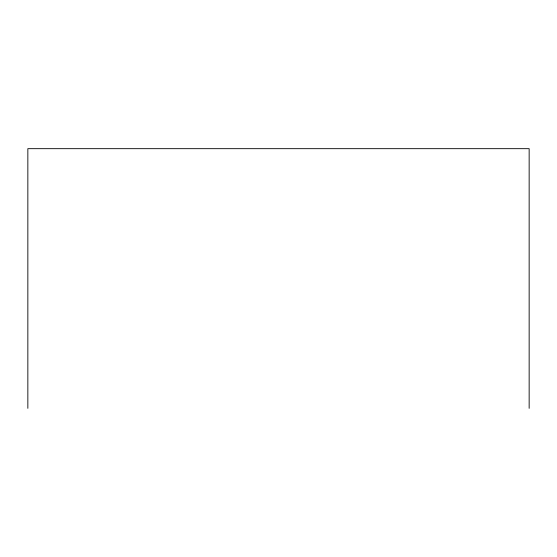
<?xml version="1.0" encoding="UTF-8"?>
<svg xmlns="http://www.w3.org/2000/svg" width="557" height="557" viewBox="0 0 557 557"><rect width="100%" height="100%" fill="white"/><g stroke="black" fill="none" stroke-linecap="round" stroke-linejoin="round"><path stroke-width="0.84" d="M529.15 408.33L529.15 148.67L27.85 148.67L27.85 408.33"/></g></svg>
